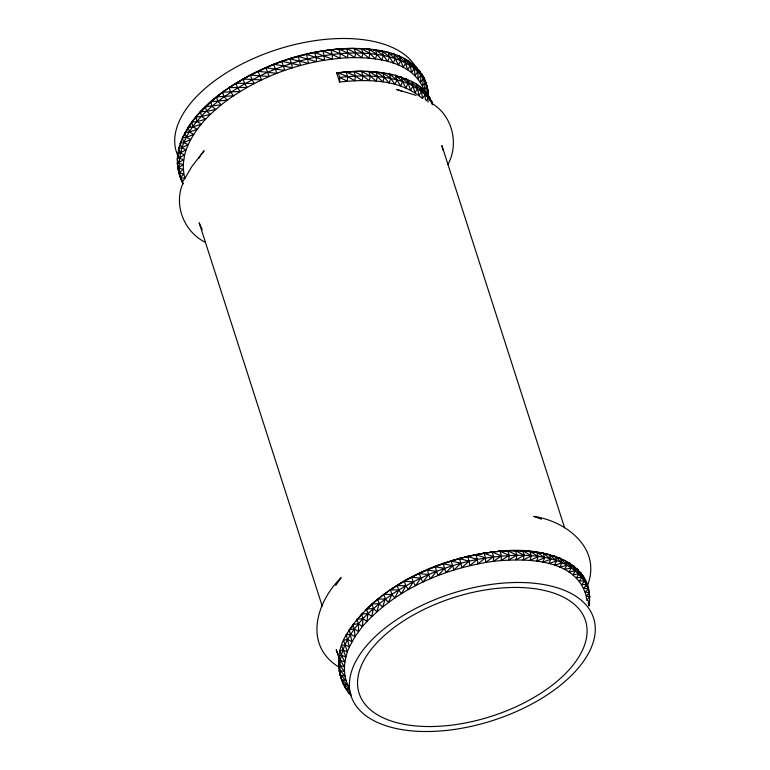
<?xml version="1.0" encoding="UTF-8"?>
<svg xmlns="http://www.w3.org/2000/svg" width="770" height="770" viewBox="0 0 770 770"><rect width="100%" height="100%" fill="white"/><g stroke="black" fill="none" stroke-linecap="round" stroke-linejoin="round"><path stroke-width="1.16" d="M339.56 82.034L339.705 77.443L338.232 72.852L336.615 72.852L339.56 82.034C367.203 79.108 399.091 79.012 421.556 97.809M428.053 102.141C428.64 85.74 408.177 79.637 395.433 75.306C376.261 70.397 356.154 70.599 336.615 72.852M349.089 631.621L349.272 629.677C383.556 581.947 442.798 556.7 500.038 551.282C535.689 546.681 596.481 557.442 588.983 605.971L588.675 602.544M364.691 48.914C314.256 45.815 263.436 62.899 222.645 92.188C194.666 111.65 164.27 148.668 183.212 184.011M424 89.84L425.512 82.371C414.087 50.656 373.257 47.615 344.479 48.577C300.945 51.696 258.162 66.749 222.645 92.188L224.118 96.779L227.285 100.187C262.252 75.162 304.487 60.233 347.424 57.76C374.836 56.884 412.374 60.445 424 89.84L427.042 86.346L424.039 77.78L427.042 86.346L428.476 94.787L427.591 92.034M425.55 91.707L427.042 86.346L421.989 73.997L425.512 82.371L422.528 85.99L423.462 78.579L419.419 70.416L420.892 74.998L423.462 78.579L420.536 82.332L420.892 74.998L416.329 67.057L417.802 71.648L418.043 78.858L420.892 74.998C404.808 56.797 378.609 53.265 355.625 52.966C325.258 53.217 295.218 60.561 267.344 72.39C227.497 90.956 170.459 125.587 180.43 177.427L184.944 178.515L182.105 181.874L178.958 172.836L183.828 174.03L184.944 178.515M352.015 627.483L352.881 624.422L358.445 623.796L362.429 626.491C395.52 588.906 444.598 568.279 493.435 561.291C525.053 558.115 575.835 557.827 586.201 596.067L589.714 597L588.761 592.553M183.087 182.885C173.288 204.897 184.117 232.107 205.6 242.473M587.25 586.028C602.227 549.241 567.028 521.155 533.735 516.391L541.531 519.192M426.522 94.787L428.024 90.485L425.569 81.755L427.273 89.233M447.967 164.462C459.161 143.884 452.471 115.962 432.278 103.632M356 621.323L356.972 619.205L361.688 614.807M351.101 628.214C334.613 646.8 334.122 677.889 351.515 696.253M185.426 177.504L191.759 166.676L204.089 150.718L201.105 154.77M182.288 180.488L180.43 177.427L183.828 174.03L183.183 164.626L184.646 154.789L180.132 152.989L178.659 148.398L179.795 146.444M359.484 617.309L361.525 614.046L363.103 612.881M198.65 158.505L200.508 155.578M335.72 585.431L341.149 577.644C316.537 601.659 303.467 644.249 337.712 666.339M180.219 143.22L183.78 142.575L190.7 139.562L186.388 137.32L184.916 132.729L189.507 132.045L197.216 129.35L193.116 126.8L191.643 122.209L197.197 121.583L205.59 119.273L201.75 116.424L200.277 111.833L206.735 111.342L215.667 109.494L212.145 106.356L210.672 101.765L227.285 100.187C209.989 113.075 193.732 129.119 186.157 149.755L180.132 152.989L177.639 153.509L179.112 158.1L183.655 159.746L177.206 163.433L178.688 168.024L183.241 169.39L179.285 172.798L177.812 168.207L183.183 164.626L178.63 163.124L177.148 158.533L179.112 158.1L184.646 154.789L186.157 149.755L181.691 147.811L180.219 143.22L181.47 141.285M184.348 135.135L182.307 137.984L183.78 142.575L188.178 144.673L181.691 147.811L178.659 148.398M426.128 100.851L428.255 97.954L423.702 90.003L425.175 94.594L425.348 99.754M195.59 118.474L196.918 116.79M187.11 129.928L190.046 126.203M365.201 610.629C392.883 582.928 429.997 565.96 467.698 556.566L477.371 559.357C513.523 553.438 570.012 548.038 588.28 588.559L585.248 592.053L589.271 592.707L586.807 583.968L588.28 590.34M191.153 123.816L188.034 127.454L189.507 132.045L193.722 134.452L186.388 137.32L182.307 137.984L183.77 136.733M425.723 93.006L428.024 90.485L426.551 85.894M586.201 596.067L589.271 592.707L587.799 588.116M196.774 116.674L191.643 122.209L193.395 120.842M587.404 599.416L589.714 597L588.54 593.324M195.724 116.992L212.722 100.312L224.33 91.004L216.476 96.905L217.948 101.496L221.298 104.778L205.263 106.751L206.735 111.342L210.431 114.335L201.75 116.424L195.724 116.992L197.197 121.583L201.182 124.278L193.116 126.8L188.034 127.454L189.863 126.001M366.308 609.84L371.92 603.988L379.591 597.809M588.078 602.968L589.628 601.428L586.634 600.225M210.239 102.458L200.277 111.833L202.645 110.091M184.916 132.729L187.043 130.967M349.416 688.168C342.13 675.559 343.507 659.746 349.426 646.887L346.163 634.942L347.578 633.768M212.722 100.312L210.672 101.765L218.343 95.596L216.476 96.905L233.599 95.759L230.644 92.207L229.162 87.626L230.653 86.577M543.485 553.62L549.308 554.573L550.781 559.164L542.937 562.235L544.631 557.73L536.661 552.023L533.687 551.975L543.158 553.139L544.631 557.73L536.642 561.157L538.134 556.604L529.856 551.214L527.084 551.204L536.661 552.023L538.134 556.604L530.039 560.387L531.329 555.805L522.753 550.743L513.07 550.617L529.856 551.214L531.329 555.805L523.148 559.934L524.226 555.334L515.399 550.588L505.717 550.791L515.399 550.588L516.872 555.18L508.672 559.973L509.288 555.363L500.038 551.282L498.18 551.291L507.815 550.771L509.288 555.363L501.135 560.473L501.511 555.873L492.107 552.119L474.782 554.689L475.899 554.766L477.371 559.357C447.033 565.575 417.725 577.288 391.882 594.43L388.523 602.4L385.366 598.993L383.893 594.401L385.578 593.218M390.409 589.839L398.716 590.041L401.468 593.709L405.838 585.845L404.356 581.254L413.211 581.87L415.511 585.768L420.805 578.116L419.332 573.525L428.592 574.603L430.43 578.713L436.532 571.35L435.185 566.364L443.125 563.784L452.75 565.671L453.848 570.021L460.951 563.255L459.478 558.674L458.862 558.5L475.899 554.766L485.524 557.865L477.727 563.871L477.371 559.357L469.777 565.623L469.171 561.147L459.478 558.674L450.902 560.839L452.75 565.671L445.945 572.649L444.598 568.375L435.06 566.759L427.485 569.531L428.592 574.603L422.884 582.12L420.805 578.116L411.738 577.279L413.211 581.87L408.369 589.637L405.838 585.845L397.243 585.45L398.716 590.041L394.846 597.972L391.882 594.43L390.409 589.839L405.424 580.455L419.929 572.938L427.119 570.012L436.532 571.35L438.13 575.546L444.598 568.375L443 563.467L451.278 561.08L460.951 563.255L461.808 567.683L469.171 561.147L467.698 556.566L466.832 556.441L484.051 553.284L493.58 556.71L493.435 561.291L501.511 555.873L500.038 551.282L490.49 552.109L492.107 552.119L493.58 556.71L485.629 562.427L485.524 557.865L484.051 553.284L482.684 553.245L492.107 552.119M182.105 181.874L182.837 181.547M344.084 683.77L343.353 684.097L340.196 675.049L345.075 676.243L339.926 670.237L338.454 665.655L339.868 665.338L344.431 666.839L340.35 660.313L338.877 655.722L341.38 655.203L345.884 657.003L341.466 645.433L345.027 644.788L349.426 646.887L354.97 636.665L362.429 626.491L362.997 618.637L361.525 614.046L367.983 613.555L379.196 603.709L391.882 594.43L383.893 594.401M346.163 634.942L350.745 634.259L354.97 636.665L354.354 629.013L352.881 624.422M338.232 72.852L353.94 71.514L355.413 76.105L354.797 80.715L347.636 76.605L338.232 72.852C353.7 70.898 369.725 70.599 385.01 73.448M498.18 551.291L507.815 550.771L516.872 555.18L516.015 559.79L524.226 555.334L522.753 550.743L520.202 550.752L522.503 550.906M366.761 48.991L368.609 49.001L370.081 53.592L368.792 58.173L362.978 53.12L354.152 48.375C335.181 48.529 316.297 51.099 298.231 56.451L289.664 58.626L281.878 61.562L284.708 70.436L265.871 67.799L269.182 76.5L250.491 75.065L251.963 79.657L254.273 83.555L235.995 83.237L237.468 87.828L240.221 91.495L222.645 92.188M387.175 73.814L389.283 73.872L390.756 78.463L389.062 82.968L384.259 77.347L375.981 71.957L377.454 76.548L376.164 81.12L370.351 76.066L361.525 71.331L353.94 71.514L362.997 75.922L369.273 80.667L370.351 76.066L368.878 71.475L366.328 71.485M358.964 48.539L364.759 48.876M373.44 49.771L377.637 50.493M539.991 553.053L543.158 553.139L550.781 559.164L548.894 563.621L556.556 560.907L555.083 556.315L549.376 555.141M385.828 52.264L388.061 52.36L395.318 58.684L398.465 65.055L400.698 60.724L399.226 56.133L397.368 55.998M545.949 554.438L549.308 554.573L556.556 560.907L554.496 565.296L561.936 562.937L560.464 558.346L554.891 556.951M391.487 53.967L393.845 54.093L400.698 60.724L403.278 67.298L405.655 63.053L404.183 58.462L410.169 65.652L411.584 72.592L414.231 68.52L412.758 63.929L417.802 71.648L415.059 75.614L414.231 68.52L408.697 61.061L406.704 60.849M398.85 76.923L401.208 77.048C410.497 87.308 426.609 90.475 432.374 104.374M552.725 556.181L555.083 556.315L561.936 562.937L559.713 567.269L566.903 565.267L565.43 560.675L562.177 559.703M403.817 78.886L406.589 79.089L413.028 85.999L415.03 92.775L417.542 88.608L416.07 84.017L421.604 91.476L422.422 98.57L425.175 94.594L420.122 86.885L421.604 91.476L418.957 95.547L417.542 88.608L411.555 81.418L413.028 85.999L410.651 90.254L406.589 79.089M558.616 558.221L560.464 558.346L566.903 565.267L564.525 569.511L571.417 567.865L569.944 563.284L566.807 562.177M373.209 71.947L368.878 71.475L377.454 76.548L382.767 81.889L384.259 77.347L382.786 72.755L390.756 78.463L395.02 84.353L396.906 79.897L395.433 75.306L397.676 76.856M567.952 563.062L569.944 563.284L575.479 570.743L572.832 574.805L579.05 573.862L577.577 569.271L575.652 568.356M366.944 49.116L371.342 49.627M376.511 72.332L379.822 72.707M527.084 551.204L531.493 551.715M350.446 692.779L348.281 692.413L351.082 694.088M373.498 49.935L376.646 50.483M381.92 73.073L385.067 73.612M533.687 551.975L536.844 552.514M344.373 684.684L345.557 688.361L348.858 688.986M372.449 49.761L368.609 49.001L376.896 54.391L381.689 60.022L383.393 55.517L381.91 50.926L378.744 50.839L380.726 51.301M416.021 95.355L396.666 89.474L402.344 91.389M571.985 565.324L573.997 566.152L579.05 573.862L576.297 577.827L582.13 577.221L580.657 572.63L584.709 580.801L581.783 584.546L586.759 584.584L585.287 579.993L588.28 588.559L583.766 588.203L586.759 584.584L583.237 576.21L581.263 574.978M383.778 51.792L381.91 50.926L389.533 56.951L393.258 63.082L395.318 58.684L393.845 54.093L394.962 55.276M392.074 75.171L389.283 73.872L396.906 79.897L400.621 86.038L402.681 81.639L401.208 77.048L402.335 78.232M345.557 688.361L349.955 691.354M349.012 688.476L343.353 684.097L347.809 685.059L341.668 679.64L339.06 670.429L344.488 671.604L339.868 665.338L338.396 660.747L340.35 660.313L344.893 661.959L341.38 655.203L339.907 650.612L342.939 650.024L347.395 651.969L343.555 640.197L347.636 639.533L351.948 641.776L349.272 629.677L354.354 629.013L358.464 631.564L358.445 623.796L356.972 619.205L362.997 618.637L367.983 613.555L366.51 608.964L373.392 608.569L376.915 611.707L379.196 603.709L377.724 599.118L385.366 598.993L382.536 606.991L379.196 603.709L371.92 603.988L373.392 608.569L371.669 616.549L367.983 613.555L366.838 621.486L362.997 618.637C349.079 633.633 336.923 653.759 340.533 675.021L346.182 680.738L341.87 679.506L342.977 681.633M395.433 75.306L402.681 81.639L408.061 83.68L405.838 88.001L402.681 81.639C382.44 75.027 360.668 74.959 339.705 77.443L347.26 81.216L347.636 76.605L346.163 72.014L355.413 76.105L362.141 80.532L362.997 75.922L361.525 71.331M399.226 56.133L405.655 63.053L407.657 69.82L410.169 65.652L408.697 61.061M565.43 560.675L571.417 567.865L568.905 572.033L575.479 570.743L573.997 566.152M577.577 569.271L582.13 577.221L579.29 581.081L584.709 580.801L583.237 576.21M202.25 229.787L199.151 222.771L322.226 606.115M432.442 104.277L429.362 96.943L426.782 93.362L430.834 101.534L429.362 96.943L432.933 104.71M337.77 653.778L336.221 649.688L339.021 658.437M432.538 103.94L431.412 100.735L432.586 104.402M564.603 527.768L441.893 145.569L442.923 149.823M388.061 52.36L389.533 56.951L387.656 61.398L383.393 55.517L375.423 49.8L376.896 54.391L375.394 58.944L370.081 53.592L361.505 48.529L362.978 53.12L361.91 57.721L355.625 52.966L346.567 48.558L348.04 53.149L347.424 57.76L340.273 53.659L330.859 49.906L332.332 54.497L332.197 59.078L314.661 52.543L316.133 57.134L316.48 61.658L298.231 56.451L300.56 65.46L281.753 61.254L273.812 64.545L276.882 73.333L258.085 71.312L261.636 79.907L243.118 79.041L244.591 83.632L247.122 87.424L229.162 87.626L251.328 74.372L250.491 75.065L273.937 64.151L292.61 67.808L290.03 58.866L308.529 63.409L306.45 54.343L324.382 60.214L324.276 55.652L322.803 51.061L332.332 54.497L339.888 58.26L340.273 53.659L338.79 49.068L348.04 53.149L354.778 57.577L355.625 52.966L354.152 48.375M427.754 91.457L428.476 94.787M586.307 597.106L586.528 599.185M177.418 154.693A127.368 66.74 -17.8 0 1 269.028 52.273A127.368 66.74 -17.8 0 1 416.522 68.338M431.662 726.534A118.869 62.283 -17.8 0 0 585.604 620.966A118.869 62.283 -17.8 0 0 399.707 623.488A118.869 62.283 -17.8 0 0 431.662 726.534M428.755 731.5A127.368 66.74 -17.8 0 0 593.699 618.397A127.368 66.74 -17.8 0 0 394.529 621.092A127.368 66.74 -17.8 0 0 428.755 731.5"/></g></svg>
